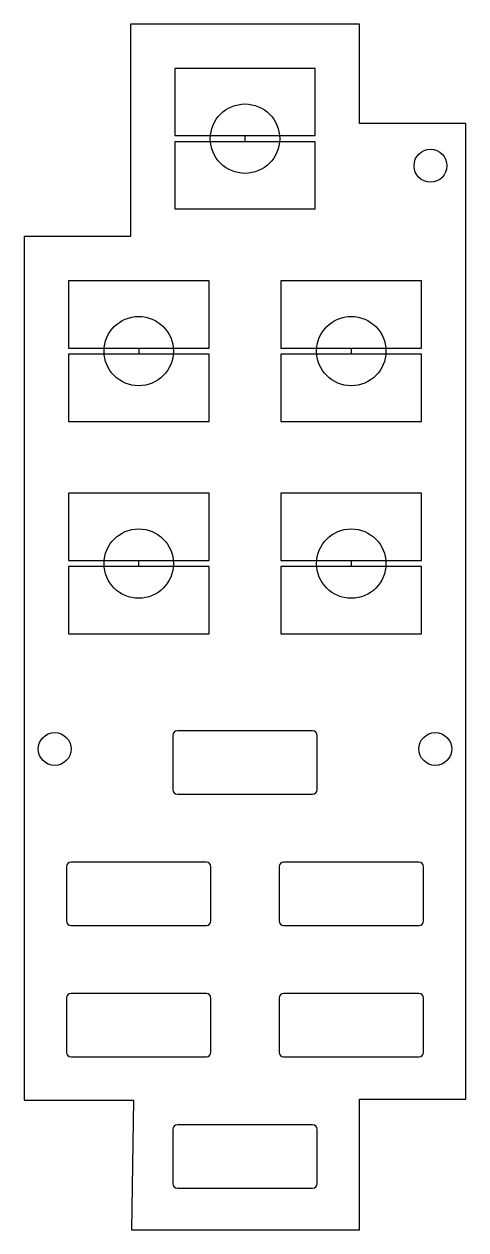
# Model space of a CAD drawing. Header units: inches. Extents: x -1.21 to 0.21, y 0.66 to 4.56.
import ezdxf

# ---------------------------------------------------------------- set-up
doc = ezdxf.new("R2010")
doc.units = ezdxf.units.IN
doc.header["$MEASUREMENT"] = 0
doc.linetypes.add('CENTERX2', pattern=[0.8, 0.5, -0.1, 0.1, -0.1])

msp = doc.modelspace()

# ---------------------------------------------------------------- linework, layer by layer
at = {"color": 7, "linetype": 'Continuous'}
for p, q in [((-0.12925, 4.55825), (-0.87075, 4.55825)), ((-0.87075, 4.55825), (-0.87075, 3.87075)), ((-0.12925, 4.23625), (-0.12925, 4.55825)), ((-0.7275, 4.415), (-0.7275, 4.1975)), ((-0.2725, 4.415), (-0.7275, 4.415)), ((-0.2725, 4.1975), (-0.2725, 4.415)), ((0.2145, 4.23625), (-0.12925, 4.23625)), ((0.2145, 1.07925), (0.2145, 4.23625)), ((-0.7275, 4.1975), (-0.2725, 4.1975)), ((-0.7275, 4.1775), (-0.7275, 3.96)), ((-0.2725, 4.1775), (-0.7275, 4.1775)), ((-0.2725, 3.96), (-0.2725, 4.1775)), ((-0.7275, 3.96), (-0.2725, 3.96)), ((-0.87075, 3.87075), (-1.2145, 3.87075)), ((-1.2145, 3.87075), (-1.2145, 1.07625)), ((-1.07125, 3.7275), (-1.07125, 3.51)), ((-0.61625, 3.7275), (-1.07125, 3.7275)), ((-0.61625, 3.51), (-0.61625, 3.7275)), ((-0.38375, 3.7275), (-0.38375, 3.51)), ((0.07125, 3.7275), (-0.38375, 3.7275)), ((0.07125, 3.51), (0.07125, 3.7275)), ((-1.07125, 3.51), (-0.61625, 3.51)), ((-1.07125, 3.49), (-1.07125, 3.2725)), ((-0.61625, 3.49), (-1.07125, 3.49)), ((-0.61625, 3.2725), (-0.61625, 3.49)), ((-0.38375, 3.51), (0.07125, 3.51)), ((-0.38375, 3.49), (-0.38375, 3.2725)), ((0.07125, 3.49), (-0.38375, 3.49)), ((0.07125, 3.2725), (0.07125, 3.49)), ((-1.07125, 3.2725), (-0.61625, 3.2725)), ((-0.38375, 3.2725), (0.07125, 3.2725)), ((-1.07125, 3.04), (-1.07125, 2.8225)), ((-0.61625, 3.04), (-1.07125, 3.04)), ((-0.61625, 2.8225), (-0.61625, 3.04)), ((-0.38375, 3.04), (-0.38375, 2.8225)), ((0.07125, 3.04), (-0.38375, 3.04)), ((0.07125, 2.8225), (0.07125, 3.04)), ((-1.07125, 2.8225), (-0.61625, 2.8225)), ((-0.38375, 2.8225), (0.07125, 2.8225)), ((-1.07125, 2.8025), (-1.07125, 2.585)), ((-0.61625, 2.8025), (-1.07125, 2.8025)), ((-0.61625, 2.585), (-0.61625, 2.8025)), ((-0.38375, 2.8025), (-0.38375, 2.585)), ((0.07125, 2.8025), (-0.38375, 2.8025)), ((0.07125, 2.585), (0.07125, 2.8025)), ((-1.07125, 2.585), (-0.61625, 2.585)), ((-0.38375, 2.585), (0.07125, 2.585)), ((-0.28125, 2.27125), (-0.71875, 2.27125)), ((-0.73375, 2.25625), (-0.73375, 2.08125)), ((-0.26625, 2.08125), (-0.26625, 2.25625)), ((-0.71875, 2.06625), (-0.28125, 2.06625)), ((-0.625, 1.84625), (-1.0625, 1.84625)), ((0.0625, 1.84625), (-0.375, 1.84625)), ((-1.0775, 1.83125), (-1.0775, 1.65625)), ((-0.61, 1.65625), (-0.61, 1.83125)), ((-0.39, 1.83125), (-0.39, 1.65625)), ((0.0775, 1.65625), (0.0775, 1.83125)), ((-1.0625, 1.64125), (-0.625, 1.64125)), ((-0.375, 1.64125), (0.0625, 1.64125)), ((-1.0775, 1.40625), (-1.0775, 1.23125)), ((-0.625, 1.42125), (-1.0625, 1.42125)), ((-0.61, 1.23125), (-0.61, 1.40625)), ((-0.39, 1.40625), (-0.39, 1.23125)), ((0.0625, 1.42125), (-0.375, 1.42125)), ((0.0775, 1.23125), (0.0775, 1.40625)), ((-1.0625, 1.21625), (-0.625, 1.21625)), ((-0.375, 1.21625), (0.0625, 1.21625)), ((-1.2145, 1.07625), (-0.86072, 1.07625)), ((-0.86072, 1.07625), (-0.86673, 0.65625)), ((-0.12925, 0.65625), (-0.12925, 1.07925)), ((-0.12925, 1.07925), (0.2145, 1.07925)), ((-0.73375, 0.98125), (-0.73375, 0.80625)), ((-0.28125, 0.99625), (-0.71875, 0.99625)), ((-0.26625, 0.80625), (-0.26625, 0.98125)), ((-0.71875, 0.79125), (-0.28125, 0.79125)), ((-0.86673, 0.65625), (-0.12925, 0.65625))]:
    msp.add_line(p, q, dxfattribs=at)
at = {"color": 7, "linetype": 'CENTERX2'}
for p, q in [((-0.5, 4.1975), (-0.5, 4.1775)), ((-0.84375, 3.51), (-0.84375, 3.49)), ((-0.15625, 3.51), (-0.15625, 3.49)), ((-0.84375, 2.8025), (-0.84375, 2.8225)), ((-0.15625, 2.8225), (-0.15625, 2.8025))]:
    msp.add_line(p, q, dxfattribs=at)
at = {"color": 7, "linetype": 'Continuous'}
for centre, radius in [((-0.5, 4.1875), 0.11224), ((0.1, 4.1), 0.05325), ((-0.84375, 3.5), 0.11224), ((-0.15625, 3.5), 0.11224), ((-0.84375, 2.8125), 0.11224), ((-0.15625, 2.8125), 0.11224), ((-1.11563, 2.2125), 0.05325), ((0.11563, 2.2125), 0.05325)]:
    msp.add_circle(centre, radius, dxfattribs=at)
for centre, start, end in [((-0.71875, 2.25625), 90, 180), ((-0.28125, 2.25625), 360, 90), ((-0.71875, 2.08125), 180, 270), ((-0.28125, 2.08125), 270, 360), ((-1.0625, 1.83125), 90, 180), ((-0.625, 1.83125), 360, 90), ((-0.375, 1.83125), 90, 180), ((0.0625, 1.83125), 360, 90), ((-1.0625, 1.65625), 180, 270), ((-0.625, 1.65625), 270, 360), ((-0.375, 1.65625), 180, 270), ((0.0625, 1.65625), 270, 360), ((-1.0625, 1.40625), 90, 180), ((-0.625, 1.40625), 360, 90), ((-0.375, 1.40625), 90, 180), ((0.0625, 1.40625), 360, 90), ((-1.0625, 1.23125), 180, 270), ((-0.625, 1.23125), 270, 360), ((-0.375, 1.23125), 180, 270), ((0.0625, 1.23125), 270, 360), ((-0.71875, 0.98125), 90, 180), ((-0.28125, 0.98125), 360, 90), ((-0.71875, 0.80625), 180, 270), ((-0.28125, 0.80625), 270, 360)]:
    msp.add_arc(centre, 0.015, start, end, dxfattribs=at)

doc.saveas('drawing.dxf')
